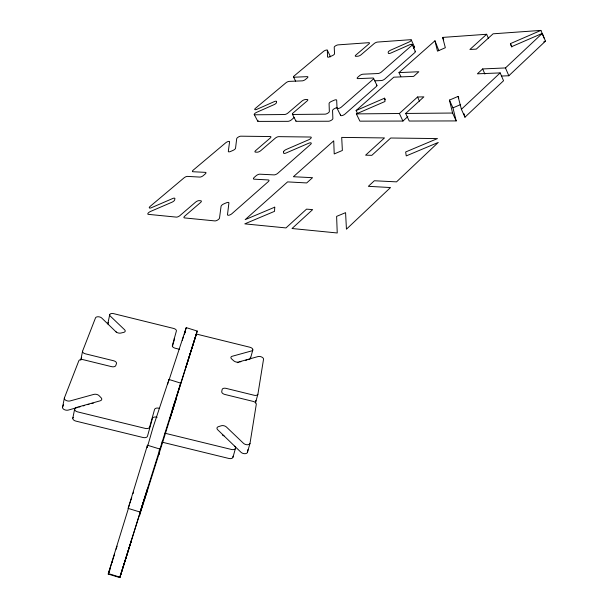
<?xml version="1.0" encoding="UTF-8"?>
<svg xmlns="http://www.w3.org/2000/svg" width="608" height="608" viewBox="0 0 608 608"><rect width="100%" height="100%" fill="white"/><g stroke="black" fill="none" stroke-linecap="round" stroke-linejoin="round"><path stroke-width="0.91" d="M121.038 573.542L119.753 577.592L108.209 574.051L109.774 570.091M147.182 447.237L147.448 445.231L159.752 449.031L159.174 451.242L159.585 449.973M180.295 384.332L180.667 383.124L169.001 379.468L168.788 380.22M108.581 573.663L119.951 577.159L147.759 488.125L140.129 512.073L128.159 508.387L147.432 445.261M247.912 449.601L247.494 452.147A3.8 2.295 16.2 0 1 244.872 453.697A3.8 2.295 16.2 0 1 240.935 452.223L217.74 429.81A3.785 2.25 15.2 0 1 218.371 426.687L221.266 425.767A3.777 2.242 15.3 0 1 226.442 427.029L243.451 443.278A3.815 2.28 16.2 0 0 247.403 444.752A3.815 2.28 16.2 0 0 250.032 443.217L256.287 404.32A3.648 2.09 16 0 0 253.088 401.386L224.854 394.455A3.633 2.067 15 0 1 221.738 391.552L222.148 389.523A3.618 2.06 15 0 1 226.07 388.368L254.106 395.253A3.602 2.037 15.9 0 0 257.929 394.09L263.53 359.275A3.45 1.87 15.7 0 0 261.744 357.056A3.45 1.87 15.7 0 0 258.028 356.562L238.556 362.018A3.488 1.908 15.1 0 1 233.768 360.84L231.633 358.925A3.481 1.9 15 0 1 232.165 356.28L251.628 350.915A3.428 1.847 15.3 0 0 252.7 349.114A3.428 1.847 15.3 0 0 249.835 347.229L196.156 333.997M255.504 402.716L255.877 400.436M185.82 329.08L186.238 327.628L197.25 331.056L172.201 410.362L174.944 401.706M62.548 407.284L64.387 397.974M80.796 360.02L82.566 351.204M72.808 418.182L74.67 409.002M107.905 323.319L109.714 314.67M186.23 327.697L169.062 379.992M119.753 577.6L144.734 497.777M180.667 383.124L140.129 512.05M250.519 358.31L252.814 349.95M172.36 346.712L174.374 339.462A3.42 1.862 13 0 0 174.23 338.55M233.024 457.132L235.524 448.134M255.459 402.899L257.891 394.265M247.464 452.306L249.994 443.376M119.966 577.121L131.488 540.33L131.214 541.181M168.72 380.456L168.56 380.98M108.52 572.941L128.615 507.786M167.626 384.066L168.097 382.523M185.144 331.976L184.323 334.651M109.151 571.725L108.209 574.051M185.683 329.544L185.189 331.124M196.194 334.643L196.376 334.043L171.304 414.109M146.665 492.556L146.893 491.819L145.616 495.832M139.764 514.748L139.498 515.622L165.186 434.226M197.038 331.755L186.861 364.154M109.311 571.193L109.752 569.81M144.195 500.338L145.517 496.128M146.209 493.096L144.818 497.526M171.114 414.709L169.754 419.102L172.908 409.192M186.648 364.838L185.957 367.118L196.126 334.818M165.414 433.481L166.812 428.99M167.048 428.245L168.69 422.97M168.925 422.218L169.868 419.193M170.103 418.433L174.625 403.925M174.861 403.15L175.986 399.509L174.686 403.606M121.152 573.314L131.13 541.447M184.946 331.907L185.106 331.39M112.837 559.588L108.604 572.918M113.035 558.98L113.422 557.756M113.612 557.141L114 555.925M114.19 555.309L114.578 554.093M116.128 549.206L116.508 547.99M116.706 547.382L117.086 546.166M182.271 340.336L183.342 336.961M109.942 569.202L110.329 567.986M112.062 562.514L112.64 560.69M173.265 408.074L174.329 404.715M159.402 450.125L159.752 449.038M184.756 332.948L185.128 331.801M197.114 331.466L197.243 331.079M147.691 445.945L152.996 427.553L168.994 379.476M129.466 504.496L128.189 508.326M129.922 503.112L130.378 501.729M130.834 500.354L131.746 497.61M133.099 493.521L133.547 492.161M147.41 446.804L147.273 447.207M63.566 404.533L62.632 406.965A3.838 2.295 9.7 0 0 64.152 409.541A3.838 2.295 9.7 0 0 68.385 410.058L77.3 407.558M80.849 359.845L81.692 357.671M407.808 116.599L402.937 121.053L359.913 121.159L356.356 113.894L399.365 113.506L417.544 97.006L423.875 96.862L405.658 113.453L409.237 121.038L456.175 120.924L452.595 113.035L449.434 100.107L458.044 96.421L461.404 109.288L464.96 117.2L503.546 80.742L500.179 72.907L477.379 73.826L482.653 68.94L505.476 67.936L542.29 33.394L545.467 41.139L508.82 75.757L501.524 76.038M461.404 109.288L500.179 72.907M488.422 38.372L486.658 34.268L469.893 49.484L476.307 49.104L493.088 33.812L540.915 30.4L544.069 38.106M357.664 113.757L356.098 110.542L393.817 77.178L413.638 76.388L418.836 71.736L398.985 72.61L400.839 76.585M398.985 72.61L434.956 40.797L438.786 50.51M294.09 117.564L291.46 119.822A2.713 0.942 -27.5 0 1 288.002 121.334L258.332 121.402A2.63 0.889 -28 0 1 258.081 120.308M337.083 107.449L335.038 108.338A2.782 0.988 -26.8 0 0 332.561 110.504L332.865 118.56A2.82 1.011 -26.9 0 1 331.322 120.262A2.82 1.011 -26.9 0 1 328.525 121.235L296.567 121.311A2.736 0.958 -27.4 0 1 295.921 120.627M356.098 110.542L384.568 98.192L385.343 99.818M542.29 33.394L511.594 46.679L510.408 43.632L540.915 30.4M356.356 113.894L385.001 101.49L384.568 98.192M543.765 41.876L545.467 41.139M456.175 120.924L452.952 107.859L460.682 104.561M78.782 407.14L80.256 406.729M83.197 405.901L84.664 405.49M87.59 404.67L89.049 404.259M237.257 362.68L238.473 362.338M239.689 361.996L240.897 361.654M245.731 360.301L246.939 359.966M248.14 359.624L249.333 359.29A3.412 1.854 15.3 0 0 249.516 359.237M434.956 40.797L437.486 51.148L445.337 47.713L442.647 37.415L486.658 34.268M374.688 80.811L381.239 80.568A2.782 0.965 -25.9 0 0 384.826 79.002L414.793 52.6A2.744 0.927 -25.4 0 0 414.952 51.285M405.658 113.453L452.595 113.035M159.501 408.371L158.817 408.204A3.777 2.242 12.9 0 0 154.554 409.458L149.652 427.074A3.861 2.333 12.5 0 1 145.266 428.412L77.68 411.897A3.884 2.326 10.1 0 1 74.708 409.686A3.884 2.326 10.1 0 1 76.41 407.482L100.1 400.839A3.808 2.25 10.8 0 0 101.148 397.807L99.066 395.664A3.808 2.242 10.7 0 0 93.86 394.387L70.209 400.908A3.853 2.288 9.7 0 1 65.968 400.383A3.853 2.288 9.7 0 1 64.433 397.822L78.835 360.764A3.678 2.09 10.3 0 1 83.152 359.67L111.56 366.647A3.656 2.075 11.3 0 0 115.786 365.537L116.455 363.569A3.64 2.06 11.3 0 0 113.597 360.749L85.401 353.818A3.633 2.037 10.4 0 1 82.62 351.029L95.509 317.878A3.481 1.877 10.9 0 1 98.215 316.76A3.481 1.877 10.9 0 1 101.741 318.045L116.478 332.302M157.122 417.278L156.666 417.164A3.762 2.25 12.9 0 0 152.418 418.441L147.493 436.172A3.846 2.348 12.5 0 1 143.116 437.524L75.802 421.086A3.868 2.341 10 0 1 73.234 417.384M164.89 433.208L231.39 449.456A3.846 2.326 15.8 0 0 235.098 448.879A3.846 2.326 15.8 0 0 234.734 446.181M161.819 442.092L228.897 458.47A3.83 2.341 15.8 0 0 232.955 456.22M254.25 114.555L257.731 121.159M292.402 114.213L295.914 121.068M293.542 77.026L295.594 81.092M337.075 108.277L340.586 115.368M327.317 50.213L330.471 56.673M373.57 78.318L376.93 85.363M399.365 113.506L402.937 121.053M417.544 97.006L419.474 101.179M411.282 39.991L414.451 46.922M412.171 44.536L415.363 51.52M449.434 100.107L452.952 107.859M458.044 96.421L458.82 98.154M442.647 37.415L443.703 39.786M482.653 68.94L484.888 74.062M505.476 67.936L508.82 75.757M510.408 43.632L511.837 47.021M464.048 113.734L464.96 117.2M340.495 114.213L340.548 115.224A2.827 1.018 -26.7 0 0 342.19 115.55A2.827 1.018 -26.7 0 0 344.979 114.091L376.299 86.511A2.789 0.98 -26.1 0 0 376.702 85.15M329.878 56.468A2.531 0.806 -26.7 0 1 330.501 56.787M413.729 46.626A2.721 0.912 -25.4 0 1 413.356 48.321M91.968 403.438A3.792 2.257 10.6 0 1 93.26 403.271M222.315 434.88A3.762 2.257 15.3 0 1 222.657 435.024M222.984 435.191A3.762 2.257 15.3 0 1 224.025 435.928M250.245 357.185A3.412 1.854 15.3 0 1 249.979 359.009M108.475 324.588A3.435 1.862 11.2 0 1 108.46 322.491M179.596 349.228A3.496 1.915 13.3 0 1 178.638 349.068L175.241 348.232A3.496 1.915 13.2 0 1 172.353 345.542L176.388 331.018A3.435 1.847 13.1 0 0 173.561 328.426L113.726 313.667A3.45 1.847 11.3 0 0 110.238 313.986A3.45 1.847 11.3 0 0 110.261 316.069L124.632 329.794A3.504 1.908 11.6 0 1 123.751 332.356L120.901 333.047A3.511 1.908 11.5 0 1 116.082 331.862M283.624 151.749L283.571 152.927A2.85 1.041 -27.7 0 0 286.094 152.996L308.674 143.252A2.873 1.056 -27.3 0 1 311.076 142.941A2.873 1.056 -27.3 0 1 310.513 144.461L277.78 173.288A2.918 1.094 -28 0 1 274.056 174.884L259.776 174.184A2.888 1.072 -28.3 0 0 256.12 175.75L254.22 177.414A2.888 1.072 -28.4 0 0 254.068 179.17L268.31 179.938A2.934 1.11 -28.2 0 1 268.196 181.731L231.944 213.666A2.987 1.148 -29.1 0 1 228.996 215.194A2.987 1.148 -29.1 0 1 227.498 214.639L228.912 202.966A2.934 1.11 -29 0 0 226.457 202.776L223.843 203.885A2.934 1.11 -29.1 0 0 221.061 206.317L219.518 218.021A2.979 1.148 -29.3 0 1 217.71 219.982A2.979 1.148 -29.3 0 1 214.852 220.909L184.49 217.915A2.896 1.072 -29.7 0 1 184.824 216.053L200.496 202.563A2.858 1.049 -29.4 0 0 200.792 200.762L199.15 200.632A2.858 1.049 -29.4 0 0 195.578 202.16L179.953 215.582A2.865 1.056 -29.8 0 1 176.366 217.117L148.299 214.35A2.789 0.996 -30.2 0 1 148.094 213.203A2.789 0.996 -30.2 0 1 150.526 211.455L171.935 202.228A2.782 0.996 -29.8 0 0 174.648 199.926L174.899 198.687A2.782 0.988 -29.7 0 0 172.695 198.512L151.407 207.708A2.759 0.973 -30.1 0 1 149.348 207.913A2.759 0.973 -30.1 0 1 150.191 206.34L184.026 177.87A2.713 0.942 -29.4 0 1 187.408 176.396L199.865 177.08A2.736 0.965 -29.1 0 0 203.308 175.59L205.162 174.01A2.736 0.965 -29.1 0 0 205.436 172.36L192.941 171.737A2.698 0.935 -29.2 0 1 193.238 170.118L225.652 142.842A2.652 0.904 -28.5 0 1 228.258 141.482A2.652 0.904 -28.5 0 1 229.581 141.831L228.319 151.4A2.698 0.935 -28.5 0 0 230.576 151.46L232.993 150.412A2.698 0.935 -28.5 0 0 235.539 148.253L236.694 138.715A2.66 0.912 -28.3 0 1 238.275 137.089A2.66 0.912 -28.3 0 1 240.836 136.184L270.279 136.542A2.736 0.965 -27.9 0 1 270.172 138.1L255.71 150.526A2.766 0.98 -28.2 0 0 255.565 152.137L257.252 152.182A2.774 0.988 -28.1 0 0 260.779 150.655L275.272 138.176A2.759 0.98 -27.8 0 1 278.776 136.648L310.513 137.028A2.85 1.034 -27.3 0 1 311.068 138.039A2.85 1.034 -27.3 0 1 308.682 139.779L286.231 149.477A2.842 1.034 -27.7 0 0 283.624 151.749M274.748 207.176L274.527 211.341L244.788 223.866L285.98 227.924L306.538 209.137L312.641 209.623L292.03 228.517L337.242 232.978L336.612 216.38L345.58 212.656L346.438 229.193L390.518 187.545L368.357 186.329L374.33 180.758L396.53 181.86L438.246 142.447L406.25 155.906L405.65 151.977L437.441 138.578L390.731 138.008L371.83 155.336L365.606 155.169L384.469 137.932L341.696 137.408L342.372 150.465L334.218 153.946L333.716 140.836L293.39 176.73L312.535 177.68L306.69 182.94L287.592 181.891L245.184 219.64L274.748 207.176M276.534 101.597L276.473 102.592A2.637 0.874 -27.7 0 1 274.033 104.652L256.682 112.313A2.637 0.874 -28 0 0 254.44 113.909A2.637 0.874 -28 0 0 254.851 114.79L284.498 114.532A2.713 0.927 -27.5 0 0 287.956 113.012L301.948 101.065A2.706 0.92 -27.2 0 1 305.398 99.552L307.124 99.507A2.713 0.92 -27.2 0 1 307.116 100.958L293.102 112.959A2.744 0.942 -27.4 0 0 293.056 114.456L324.984 114.167A2.827 0.996 -26.9 0 0 327.788 113.187A2.827 0.996 -26.9 0 0 329.338 111.492L329.08 103.512A2.789 0.973 -26.8 0 1 331.565 101.354L334.096 100.252A2.797 0.973 -26.8 0 1 336.672 100.191L337.037 108.14A2.835 1.003 -26.7 0 0 338.679 108.444A2.835 1.003 -26.7 0 0 341.476 106.993L372.932 79.458A2.797 0.965 -26.1 0 0 372.765 78.029L357.93 78.622A2.751 0.935 -26.3 0 1 357.808 77.216L359.51 75.742A2.751 0.935 -26.3 0 1 363.037 74.191L377.902 73.538A2.789 0.958 -26 0 0 381.49 71.957L411.593 45.608A2.751 0.92 -25.5 0 0 411.943 44.361A2.751 0.92 -25.5 0 0 409.518 44.81L390.952 53.01A2.728 0.904 -25.8 0 1 388.33 53.17L388.193 52.235A2.721 0.904 -25.8 0 1 390.526 50.213L408.986 42.051A2.728 0.904 -25.5 0 0 411.175 40.47A2.728 0.904 -25.5 0 0 410.438 39.71L377.568 42.058A2.645 0.859 -26 0 0 374.178 43.563L361.152 54.712A2.645 0.866 -26.3 0 1 357.747 56.225L355.992 56.324A2.645 0.859 -26.3 0 1 355.885 55.032L368.881 43.936A2.622 0.844 -26.2 0 0 368.737 42.689L338.116 44.87A2.538 0.798 -26.6 0 0 335.608 45.805A2.538 0.798 -26.6 0 0 334.225 47.242L334.529 53.77A2.569 0.821 -26.7 0 1 332.242 55.7L329.908 56.734A2.569 0.821 -26.7 0 1 327.552 56.878L327.34 50.32A2.531 0.798 -26.8 0 0 325.903 50.152A2.531 0.798 -26.8 0 0 323.418 51.46L294.196 75.901A2.569 0.828 -27.3 0 0 294.158 77.216L307.253 76.638A2.607 0.851 -27.1 0 1 307.245 77.968L305.573 79.382A2.607 0.851 -27.2 0 1 302.244 80.856L289.172 81.381A2.576 0.836 -27.4 0 0 285.897 82.84L255.466 108.3A2.614 0.859 -27.9 0 0 254.858 109.615A2.614 0.859 -27.9 0 0 256.964 109.28L274.223 101.642A2.637 0.874 -27.7 0 1 276.534 101.597M159.266 452.922L158.772 454.746L159.266 452.914"/></g></svg>
